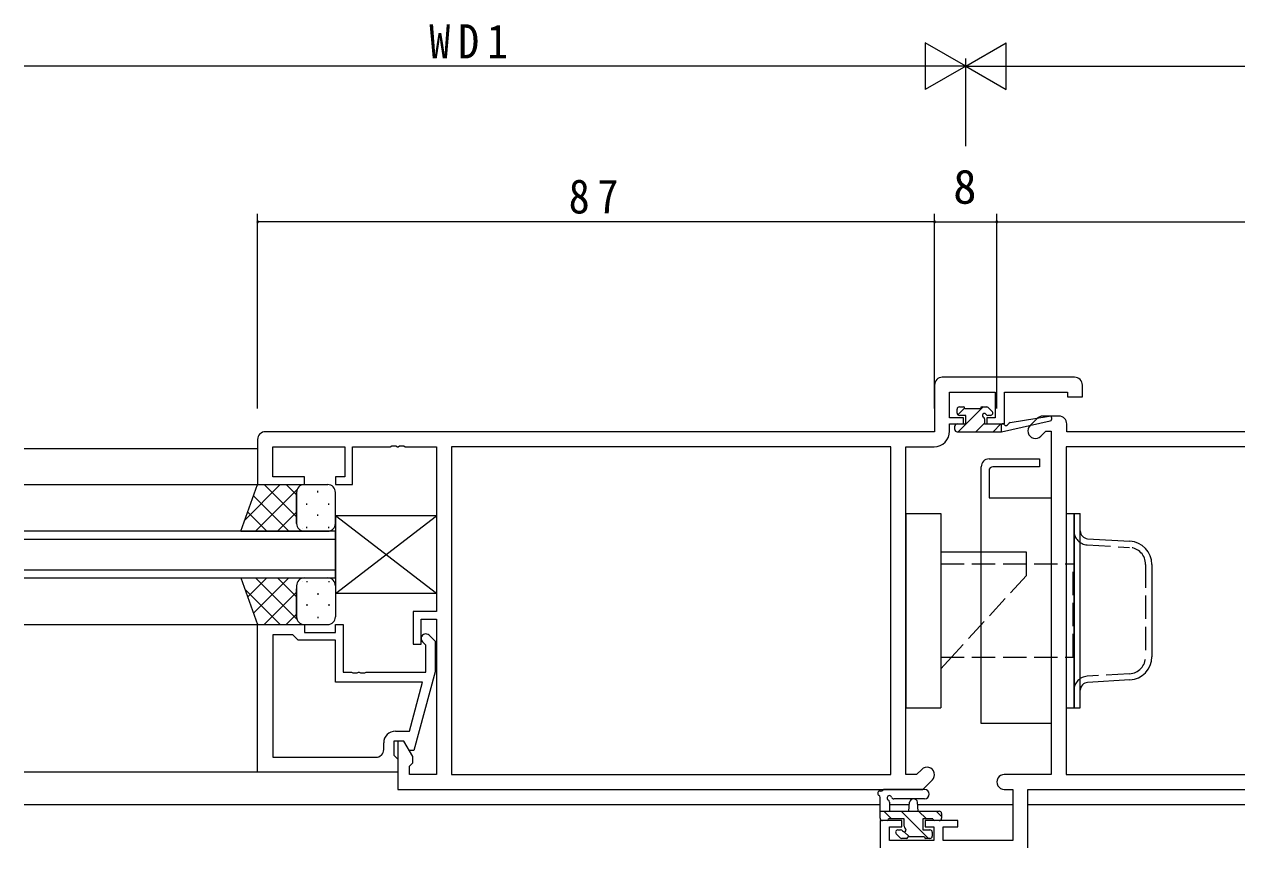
# Model space of a CAD drawing. Units: millimetres on the paper. Extents: x -397 to 397, y -282 to 282.
# Drawn here: x 25.1 to 180.9, y -12.3 to 93.6 of the extents above; entities that cross this region are included whole.
import ezdxf
from ezdxf.enums import TextEntityAlignment as Align

# ---------------------------------------------------------------- set-up
doc = ezdxf.new("R2010")
doc.units = ezdxf.units.MM
doc.linetypes.add('USER4', pattern=[4, 3, -1])
for name, color, linetype, lineweight in [('0-3_YKK_D', 6, 'Continuous', 18), ('0-4_YKK_11', 7, 'Continuous', 18), ('0-5_YKK_12', 2, 'Continuous', 18), ('0-7_YKK_13', 4, 'Continuous', 18)]:
    doc.layers.add(name, color=color, linetype=linetype, lineweight=lineweight)
doc.styles.add('ＭＳ ゴシック', font='')
doc.styles.get('ＭＳ ゴシック').set_extended_font_data('MS Gothic')

msp = doc.modelspace()

# ---------------------------------------------------------------- linework, layer by layer
at = {"layer": '0-3_YKK_D'}
for p, q in [((140.896, 91.194), (140.896, 85.194)), ((146.092, 88.194), (140.896, 91.194)), ((146.092, 88.194), (151.288, 91.194)), ((151.288, 85.194), (151.288, 91.194)), ((146.092, 77.916), (146.092, 89.194)), ((146.092, 77.916), (146.092, 89.194)), ((140.092, 88.194), (25.092, 88.194)), ((146.092, 88.194), (135.699, 88.194)), ((146.092, 88.194), (140.896, 85.194)), ((146.092, 88.194), (156.484, 88.194)), ((146.092, 88.194), (151.288, 85.194)), ((152.092, 88.194), (267.092, 88.194)), ((55.092, 44.194), (55.092, 69.194)), ((142.092, 44.194), (142.092, 69.194)), ((142.092, 44.194), (142.092, 69.194)), ((150.092, 44.194), (150.092, 69.194)), ((150.092, 44.194), (150.092, 69.194)), ((142.092, 68.194), (55.092, 68.194)), ((142.092, 68.194), (150.092, 68.194)), ((150.092, 68.194), (237.092, 68.194))]:
    msp.add_line(p, q, dxfattribs=at)
for centre, start, end in [((55.092, 68.194), 0, 180), ((55.092, 68.194), 180, 0), ((142.092, 68.194), 0, 180), ((142.092, 68.194), 0, 180), ((142.092, 68.194), 180, 0), ((142.092, 68.194), 180, 0), ((150.092, 68.194), 0, 180), ((150.092, 68.194), 0, 180), ((150.092, 68.194), 180, 0), ((150.092, 68.194), 180, 0)]:
    msp.add_arc(centre, 0.106, start, end, dxfattribs=at)
at = {"layer": '0-4_YKK_11'}
for p, q in [((142.092, 47.194), (142.092, 41.194)), ((160.092, 48.194), (143.092, 48.194)), ((161.092, 45.694), (161.092, 47.194)), ((144.022, 46.264), (149.892, 46.264)), ((144.022, 42.994), (144.022, 46.264)), ((149.892, 46.264), (149.892, 42.994)), ((151.092, 46.264), (159.162, 46.264)), ((151.092, 42.194), (151.092, 46.264)), ((159.162, 46.264), (159.162, 45.694)), ((159.162, 45.694), (161.092, 45.694)), ((145.792, 42.994), (144.022, 42.994)), ((144.022, 42.194), (145.792, 42.194)), ((144.022, 41.264), (144.022, 42.194)), ((145.792, 42.194), (145.792, 42.994)), ((148.792, 42.994), (148.792, 42.194)), ((149.892, 42.994), (148.792, 42.994)), ((148.792, 42.194), (151.092, 42.194)), ((155.299, 42.901), (154.374, 41.977)), ((158.092, 43.194), (156.006, 43.194)), ((159.092, 41.194), (159.092, 42.194)), ((142.092, 41.194), (56.092, 41.194)), ((155.739, 40.612), (156.391, 41.264)), ((156.391, 41.264), (157.092, 41.264)), ((157.092, 41.264), (157.092, -2.876)), ((236.092, 41.194), (159.092, 41.194)), ((55.092, 40.194), (55.092, 34.394)), ((57.022, 39.264), (66.292, 39.264)), ((57.022, 35.394), (57.022, 39.264)), ((66.292, 39.264), (66.292, 35.394)), ((67.292, 39.264), (72.134, 39.264)), ((67.292, 34.394), (67.292, 39.264)), ((72.134, 39.264), (72.317, 39.384)), ((72.317, 39.384), (72.867, 39.384)), ((72.867, 39.384), (73.05, 39.264)), ((73.05, 39.264), (73.134, 39.264)), ((73.134, 39.264), (73.317, 39.384)), ((73.317, 39.384), (73.867, 39.384)), ((73.867, 39.384), (74.05, 39.264)), ((74.05, 39.264), (78.092, 39.264)), ((78.092, 39.264), (78.092, 18.094)), ((136.462, 39.264), (80.022, 39.264)), ((80.022, 39.264), (80.022, -2.876)), ((136.462, 39.264), (80.022, 39.264)), ((136.462, -2.876), (136.462, 39.264)), ((138.392, 39.264), (142.022, 39.264)), ((138.392, -2.876), (138.392, 39.264)), ((212.162, 39.264), (159.022, 39.264)), ((159.022, 39.264), (159.022, -2.876)), ((212.162, 39.264), (159.022, 39.264)), ((55.092, 34.394), (61.092, 34.394)), ((61.092, 35.394), (57.022, 35.394)), ((61.092, 34.394), (61.092, 35.394)), ((65.092, 35.394), (65.092, 34.394)), ((66.292, 35.394), (65.092, 35.394)), ((65.092, 34.394), (67.292, 34.394)), ((75.092, 18.094), (75.092, 13.894)), ((78.092, 18.094), (75.092, 18.094)), ((55.092, 16.394), (61.092, 16.394)), ((55.092, -2.606), (55.092, 16.394)), ((61.092, 16.394), (61.092, 15.394)), ((65.092, 16.394), (66.092, 16.394)), ((65.092, 15.394), (65.092, 16.394)), ((66.092, 16.394), (66.092, 10.294)), ((76.092, 17.094), (78.092, 17.094)), ((76.092, 13.894), (76.092, 17.094)), ((78.092, 17.094), (78.092, -2.876)), ((57.022, 15.094), (57.022, -0.676)), ((59.592, 15.094), (57.022, 15.094)), ((57.022, 15.094), (57.022, -0.676)), ((59.792, 14.894), (59.592, 15.094)), ((60.292, 14.394), (59.792, 14.894)), ((65.092, 14.394), (60.292, 14.394)), ((61.092, 15.394), (65.092, 15.394)), ((65.092, 8.994), (65.092, 14.394)), ((76.692, 13.745), (76.268, 14.17)), ((77.116, 15.018), (77.892, 14.243)), ((77.892, 14.243), (77.892, 10.297)), ((75.092, 13.894), (76.092, 13.894)), ((76.692, 10.294), (76.692, 13.745)), ((66.092, 10.294), (67.134, 10.294)), ((67.134, 10.294), (67.317, 10.174)), ((67.317, 10.174), (67.867, 10.174)), ((67.867, 10.174), (68.05, 10.294)), ((68.05, 10.294), (68.134, 10.294)), ((68.134, 10.294), (68.317, 10.174)), ((68.317, 10.174), (68.867, 10.174)), ((68.867, 10.174), (69.05, 10.294)), ((69.05, 10.294), (76.692, 10.294)), ((77.892, 10.297), (75.185, 0.194)), ((76.3, 8.994), (65.092, 8.994)), ((74.612, 2.694), (76.3, 8.994)), ((72.792, 2.694), (74.612, 2.694)), ((71.292, 0.324), (71.292, 1.194)), ((72.592, 1.394), (72.592, -0.406)), ((73.892, 1.394), (72.592, 1.394)), ((73.092, 1.394), (73.092, -4.806)), ((73.892, 1.394), (73.092, 1.394)), ((75.022, -0.563), (73.892, 1.394)), ((74.585, 0.194), (73.892, 1.394)), ((75.185, 0.194), (74.585, 0.194)), ((57.022, -0.676), (70.292, -0.676)), ((72.592, -0.406), (72.792, -0.606)), ((72.792, -0.606), (73.092, -0.906)), ((73.092, -0.906), (73.092, -2.606)), ((74.592, -1.806), (75.022, -1.376)), ((75.022, -1.376), (75.022, -0.563)), ((73.092, -2.606), (55.092, -2.606)), ((74.592, -2.876), (74.592, -1.806)), ((78.092, -2.876), (74.592, -2.876)), ((80.022, -2.876), (136.462, -2.876)), ((139.792, -2.876), (138.392, -2.876)), ((140.444, -2.224), (139.792, -2.876)), ((157.092, -2.876), (151.057, -2.876)), ((159.022, -2.876), (212.162, -2.876)), ((140.592, -4.806), (141.809, -3.589)), ((73.092, -4.806), (140.592, -4.806)), ((151.057, -4.806), (152.162, -4.806)), ((152.162, -4.806), (152.162, -11.376)), ((154.092, -4.806), (219.092, -4.806)), ((154.092, -12.306), (154.092, -4.806)), ((135.092, -8.806), (135.092, -12.306)), ((137.892, -8.806), (135.092, -8.806)), ((137.892, -9.606), (137.892, -8.806)), ((140.892, -8.806), (140.892, -9.606)), ((145.092, -8.806), (140.892, -8.806)), ((145.092, -9.606), (145.092, -8.806)), ((136.292, -9.606), (137.892, -9.606)), ((136.292, -11.376), (136.292, -9.606)), ((140.892, -9.606), (141.992, -9.606)), ((141.992, -9.606), (141.992, -11.376)), ((143.192, -9.606), (145.092, -9.606)), ((143.192, -11.376), (143.192, -9.606)), ((141.992, -11.376), (136.292, -11.376)), ((152.162, -11.376), (143.192, -11.376))]:
    msp.add_line(p, q, dxfattribs=at)
for centre, radius, start, end in [((143.092, 47.194), 1, 90.00001, 179.99999), ((160.092, 47.194), 1, 0.00001, 89.99999), ((156.006, 42.194), 1, 89.99998, 134.99997), ((158.092, 42.194), 1, 0.00001, 89.99999), ((56.092, 40.194), 1, 90.00001, 179.99999), ((142.022, 41.264), 2, 270.00001, 359.99999), ((155.057, 41.294), 0.965, 134.99999, 315.00001), ((76.692, 14.594), 0.6, 44.99999, 225.00001), ((72.792, 1.194), 1.5, 90.00001, 179.99999), ((70.292, 0.324), 1, 270.00001, 359.99999), ((141.127, -2.906), 0.965, 314.99999, 135.00001), ((151.057, -3.841), 0.965, 89.99999, 270.00001)]:
    msp.add_arc(centre, radius, start, end, dxfattribs=at)
at = {"layer": '0-5_YKK_12'}
for p, q in [((55.092, 38.994), (25.092, 38.994)), ((25.092, 34.394), (55.092, 34.394)), ((65.092, 28.394), (25.092, 28.394)), ((65.092, 22.394), (65.092, 28.394)), ((25.092, 27.394), (65.092, 27.394)), ((65.092, 23.394), (25.092, 23.394)), ((25.092, 22.394), (65.092, 22.394)), ((25.092, 16.394), (55.092, 16.394)), ((55.092, -2.606), (25.092, -2.606)), ((135.09, -6.806), (25.092, -6.806)), ((138.862, -6.806), (136.29, -6.806)), ((152.162, -6.806), (139.919, -6.806)), ((267.092, -6.806), (154.092, -6.806))]:
    msp.add_line(p, q, dxfattribs=at)
at = {"layer": '0-7_YKK_13'}
for p, q in [((144.992, 43.594), (144.992, 44.094)), ((145.081, 43.381), (145.975, 44.274)), ((145.14, 41.194), (148.34, 44.394)), ((145.292, 44.394), (145.792, 44.394)), ((145.992, 44.194), (147.992, 44.194)), ((148.192, 44.394), (148.792, 44.394)), ((149.004, 44.306), (149.504, 43.806)), ((144.992, 42.194), (146.092, 42.194)), ((146.092, 43.294), (145.292, 43.294)), ((146.092, 42.194), (146.092, 43.294)), ((147.385, 41.194), (148.492, 42.301)), ((148.492, 42.833), (148.492, 42.194)), ((148.492, 42.194), (150.69, 42.194)), ((149.292, 43.294), (148.953, 43.294)), ((149.63, 41.194), (150.63, 42.194)), ((150.69, 41.194), (156.955, 42.601)), ((150.69, 42.194), (150.777, 42.208)), ((150.69, 41.194), (150.69, 42.194)), ((151.803, 42.374), (156.842, 43.19)), ((144.692, 41.494), (144.692, 41.894)), ((144.992, 41.194), (150.69, 41.194)), ((149.092, 37.694), (155.592, 37.694)), ((155.592, 37.694), (155.592, 36.694)), ((148.092, 3.694), (148.092, 36.694)), ((149.092, 36.194), (149.092, 32.694)), ((155.592, 36.694), (149.592, 36.694)), ((52.949, 28.394), (55.092, 34.394)), ((58.001, 34.394), (53.476, 29.869)), ((55.172, 34.394), (55.047, 34.269)), ((55.092, 34.394), (61.092, 34.394)), ((60.092, 30.237), (55.935, 34.394)), ((60.092, 33.065), (58.763, 34.394)), ((60.829, 34.394), (60.779, 34.344)), ((61.092, 34.394), (64.092, 34.394)), ((59.106, 28.394), (54.569, 32.931)), ((60.142, 33.707), (54.829, 28.394)), ((60.092, 29.394), (60.092, 33.394)), ((60.092, 33.394), (60.092, 29.394)), ((62.841, 33.39), (62.841, 33.59)), ((65.092, 29.394), (65.092, 33.394)), ((61.426, 31.775), (61.426, 31.975)), ((64.256, 31.775), (64.256, 31.975)), ((149.092, 32.694), (157.092, 32.694)), ((56.278, 28.394), (53.825, 30.847)), ((60.092, 30.828), (57.657, 28.394)), ((62.841, 30.36), (62.841, 30.56)), ((78.092, 30.394), (65.092, 30.394)), ((65.092, 20.394), (78.092, 30.394)), ((65.092, 30.394), (65.092, 20.394)), ((78.092, 20.394), (65.092, 30.394)), ((78.092, 30.394), (78.092, 20.394)), ((138.392, 30.695), (138.392, 5.695)), ((138.392, 30.694), (142.892, 30.694)), ((142.892, 30.694), (142.892, 5.694)), ((159.022, 30.694), (159.022, 5.694)), ((160.022, 30.694), (160.822, 30.694)), ((160.022, 5.694), (160.022, 30.694)), ((160.822, 5.694), (160.822, 30.694)), ((52.949, 28.394), (61.092, 28.394)), ((60.904, 28.812), (60.886, 28.794)), ((61.092, 28.394), (64.092, 28.394)), ((61.426, 28.794), (61.426, 28.945)), ((64.256, 28.808), (64.256, 28.945)), ((161.762, 27.44), (167.2, 27.116)), ((153.892, 25.694), (142.892, 25.694)), ((153.892, 24.195), (153.892, 25.694)), ((170.022, 24.121), (170.022, 12.267)), ((52.949, 22.394), (61.092, 22.394)), ((52.949, 22.394), (55.092, 16.394)), ((56.278, 22.394), (53.825, 19.941)), ((59.106, 22.394), (54.569, 17.857)), ((60.142, 17.081), (54.829, 22.394)), ((60.092, 19.96), (57.657, 22.394)), ((60.904, 21.976), (60.886, 21.994)), ((61.092, 22.394), (64.092, 22.394)), ((61.426, 21.994), (61.426, 21.843)), ((64.256, 21.98), (64.256, 21.843)), ((58.001, 16.394), (53.476, 20.919)), ((60.092, 20.551), (55.935, 16.394)), ((60.092, 21.394), (60.092, 17.394)), ((60.092, 17.394), (60.092, 20.994)), ((62.841, 20.428), (62.841, 20.228)), ((65.092, 21.394), (65.092, 17.394)), ((78.092, 20.394), (65.092, 20.394)), ((61.426, 19.013), (61.426, 18.813)), ((64.256, 19.013), (64.256, 18.813)), ((60.092, 17.723), (58.763, 16.394)), ((62.841, 17.398), (62.841, 17.198)), ((55.172, 16.394), (55.047, 16.519)), ((55.092, 16.394), (61.092, 16.394)), ((60.829, 16.394), (60.779, 16.444)), ((61.092, 16.394), (64.092, 16.394)), ((144.267, 12.195), (142.892, 10.694)), ((167.2, 9.273), (161.762, 8.949)), ((138.392, 5.694), (142.892, 5.694)), ((159.022, 5.694), (160.022, 5.694)), ((160.022, 5.694), (160.822, 5.694)), ((135.09, -8.506), (135.09, -5.826)), ((140.818, -4.806), (135.656, -4.806)), ((140.818, -6.006), (136.857, -6.009)), ((135.09, -7.606), (142.69, -7.606)), ((135.556, -7.606), (136.556, -8.606)), ((136.29, -6.426), (136.29, -7.606)), ((137.801, -7.606), (141.301, -11.106)), ((138.79, -7.606), (138.892, -6.462)), ((139.99, -7.606), (139.888, -6.462)), ((140.046, -7.606), (141.046, -8.606)), ((142.291, -7.606), (142.99, -8.305)), ((135.99, -8.806), (135.39, -8.806)), ((138.19, -8.606), (136.19, -8.606)), ((138.19, -9.545), (138.19, -8.606)), ((140.59, -8.606), (140.59, -10.006)), ((141.89, -8.606), (140.59, -8.606)), ((142.69, -8.806), (142.09, -8.806)), ((142.99, -7.906), (142.99, -8.506)), ((137.678, -11.018), (137.178, -10.518)), ((137.39, -10.006), (137.729, -10.006)), ((138.205, -10.256), (138.856, -10.906)), ((140.79, -10.906), (138.69, -10.906)), ((140.59, -10.006), (141.49, -10.006)), ((141.79, -10.306), (141.79, -10.806)), ((138.49, -11.106), (137.89, -11.106)), ((141.49, -11.106), (140.99, -11.106))]:
    msp.add_line(p, q, dxfattribs=at)
at = {"layer": '0-7_YKK_13', "linetype": 'USER4'}
for p, q in [((161.715, 26.641), (167.153, 26.318)), ((142.892, 24.194), (159.892, 24.194)), ((153.892, 22.694), (153.892, 24.195)), ((159.892, 12.195), (159.892, 24.195)), ((169.222, 24.121), (169.222, 12.267)), ((153.892, 22.694), (144.267, 12.195)), ((142.892, 12.194), (159.892, 12.194)), ((167.153, 10.071), (161.715, 9.748))]:
    msp.add_line(p, q, dxfattribs=at)
at = {"layer": '0-7_YKK_13'}
for points in [[(157.092, 32.694), (157.092, 3.694), (148.092, 3.694)], [(159.022, 30.694), (160.022, 30.694), (160.022, 5.694)]]:
    msp.add_lwpolyline(points, dxfattribs=at)
for centre, radius, start, end in [((145.292, 44.094), 0.3, 90, 180), ((145.792, 44.194), 0.2, 0, 90), ((148.192, 44.194), 0.2, 90, 180), ((148.792, 44.094), 0.3, 45, 90), ((149.292, 43.594), 0.3, 270, 45), ((144.992, 41.894), 0.3, 90, 180), ((145.292, 43.594), 0.3, 180, 270), ((148.492, 43.294), 0.25, 33.05573, 236.94427), ((148.192, 42.833), 0.3, 0, 56.94427), ((148.953, 43.594), 0.3, 213.05573, 270), ((150.825, 41.912), 0.3, 39.19754, 99.19754), ((151.29, 42.291), 0.3, 219.19754, 339.19754), ((151.851, 42.078), 0.3, 99.19754, 159.19754), ((156.89, 42.894), 0.3, 282.65862, 99.19754), ((144.992, 41.494), 0.3, 180, 270), ((149.092, 36.694), 1, 90, 180), ((149.592, 36.194), 0.5, 90, 180), ((61.092, 33.394), 1, 90, 180), ((61.092, 33.394), 1, 90.0001, 180), ((64.092, 33.394), 1, 0, 90), ((61.092, 29.394), 1, 180, 270), ((64.092, 29.394), 1, 270, 0), ((161.822, 28.438), 1, 180, 266.59356), ((167.022, 24.121), 3, 0, 86.59356), ((61.092, 21.394), 1, 90, 180), ((64.092, 21.394), 1, 0, 90), ((61.092, 17.394), 1, 180, 270), ((61.092, 17.394), 1, 180, 269.9999), ((64.092, 17.394), 1, 270, 0), ((167.022, 12.267), 3, 273.40644, 0), ((161.822, 7.951), 1, 93.40644, 180), ((135.09, -5.306), 0.3, 79.47122, 240), ((134.79, -5.826), 0.3, 0, 60), ((135.2, -4.716), 0.3, 259.47122, 319.47122), ((135.656, -5.106), 0.3, 90, 139.47122), ((136.29, -5.906), 0.3, 19.18976, 240), ((135.99, -6.426), 0.3, 0, 60), ((136.857, -5.709), 0.3, 199.18976, 270.04023), ((139.39, -6.506), 0.5, 5.09207, 174.90793), ((140.818, -5.406), 0.6, 270.04023, 90.04023), ((142.69, -7.906), 0.3, 0, 90), ((135.39, -8.506), 0.3, 180, 270), ((135.99, -8.606), 0.2, 270, 0), ((142.09, -8.606), 0.2, 180, 270), ((142.69, -8.506), 0.3, 270, 0), ((137.39, -10.306), 0.3, 90, 225), ((137.729, -10.306), 0.3, 33.05573, 90), ((138.19, -10.006), 0.25, 213.05573, 56.94427), ((138.49, -9.545), 0.3, 180, 236.94427), ((138.49, -10.906), 0.2, 270, 0), ((140.99, -10.906), 0.2, 180, 270), ((141.49, -10.306), 0.3, 0, 90), ((141.49, -10.806), 0.3, 270, 0), ((137.89, -10.806), 0.3, 225, 270)]:
    msp.add_arc(centre, radius, start, end, dxfattribs=at)
at = {"layer": '0-7_YKK_13', "linetype": 'USER4'}
for centre, radius, start, end in [((161.822, 28.438), 1.8, 180, 266.59356), ((167.022, 24.121), 2.2, 0, 86.59356), ((167.022, 12.267), 2.2, 273.40644, 0), ((161.822, 7.951), 1.8, 93.40644, 180)]:
    msp.add_arc(centre, radius, start, end, dxfattribs=at)

# ---------------------------------------------------------------- texts
at = {"layer": '0-3_YKK_D', "color": 7, "style": 'ＭＳ ゴシック'}
msp.add_text('8', height=4.399, dxfattribs=at).set_placement((144.492, 69.194), align=Align.BOTTOM_LEFT)
at = {"layer": '0-3_YKK_D', "color": 7, "char_height": 4.399, "attachment_point": 7, "style": 'ＭＳ ゴシック'}
for s, insert in [('\\T1.38;\\W0.9;WD1', (77.152, 89.194)), ('\\T1.37;\\W0.9;87', (95.072, 69.194))]:
    msp.add_mtext(s, dxfattribs=dict(at, insert=insert))

doc.saveas('drawing.dxf')
